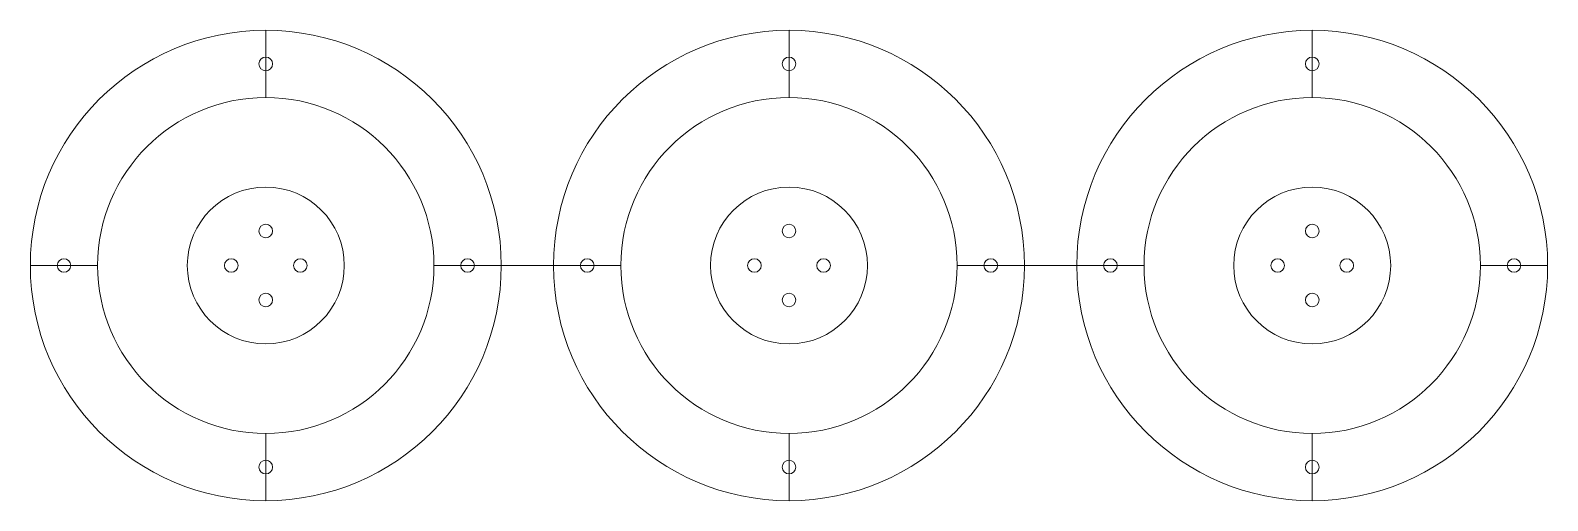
# Model space of a CAD drawing. Header units: inches. Extents: x 0.5 to 15, y 0.2 to 4.8.
import ezdxf

# ---------------------------------------------------------------- set-up
doc = ezdxf.new("R2010")
doc.units = ezdxf.units.IN
doc.layers.get('0').update_dxf_attribs({"linetype": 'CONTINUOUS', "lineweight": 0})
for name, color, linetype, lineweight in [('center_cutout', 7, 'CONTINUOUS', 0), ('construction', 7, 'CONTINUOUS', 0), ('holes', 7, 'CONTINUOUS', 0), ('inner_cut', 7, 'CONTINUOUS', 0)]:
    doc.layers.add(name, color=color, linetype=linetype, lineweight=lineweight)

msp = doc.modelspace()

# ---------------------------------------------------------------- linework, layer by layer
for centre in [(2.75, 2.5), (7.75, 2.5), (12.75, 2.5)]:
    msp.add_circle(centre, 2.25)
at = {"layer": 'center_cutout'}
for centre in [(2.75, 2.5), (7.75, 2.5), (12.75, 2.5)]:
    msp.add_circle(centre, 0.75, dxfattribs=at)
at = {"layer": 'construction'}
for p, q in [((2.75, 4.1069), (2.75, 4.75)), ((7.75, 4.1069), (7.75, 4.75)), ((12.75, 4.1069), (12.75, 4.75)), ((1.1431, 2.5), (0.5, 2.5)), ((4.3569, 2.5), (5, 2.5)), ((5, 2.5), (5.5, 2.5)), ((6.1431, 2.5), (5.5, 2.5)), ((9.3569, 2.5), (10, 2.5)), ((10, 2.5), (10.5, 2.5)), ((11.1431, 2.5), (10.5, 2.5)), ((14.3569, 2.5), (15, 2.5)), ((2.75, 0.8931), (2.75, 0.25)), ((7.75, 0.8931), (7.75, 0.25)), ((12.75, 0.8931), (12.75, 0.25))]:
    msp.add_line(p, q, dxfattribs=at)
at = {"layer": 'holes'}
for centre in [(2.75, 4.42845), (7.75, 4.42845), (12.75, 4.42845), (2.75, 2.83), (7.75, 2.83), (12.75, 2.83), (0.82155, 2.5), (2.42, 2.5), (3.08, 2.5), (4.67845, 2.5), (5.82155, 2.5), (7.42, 2.5), (8.08, 2.5), (9.67845, 2.5), (10.82155, 2.5), (12.42, 2.5), (13.08, 2.5), (14.67845, 2.5), (2.75, 2.17), (7.75, 2.17), (12.75, 2.17), (2.75, 0.57155), (7.75, 0.57155), (12.75, 0.57155)]:
    msp.add_circle(centre, 0.065, dxfattribs=at)
at = {"layer": 'inner_cut'}
for centre in [(2.75, 2.5), (7.75, 2.5), (12.75, 2.5)]:
    msp.add_circle(centre, 1.6069, dxfattribs=at)

doc.saveas('drawing.dxf')
